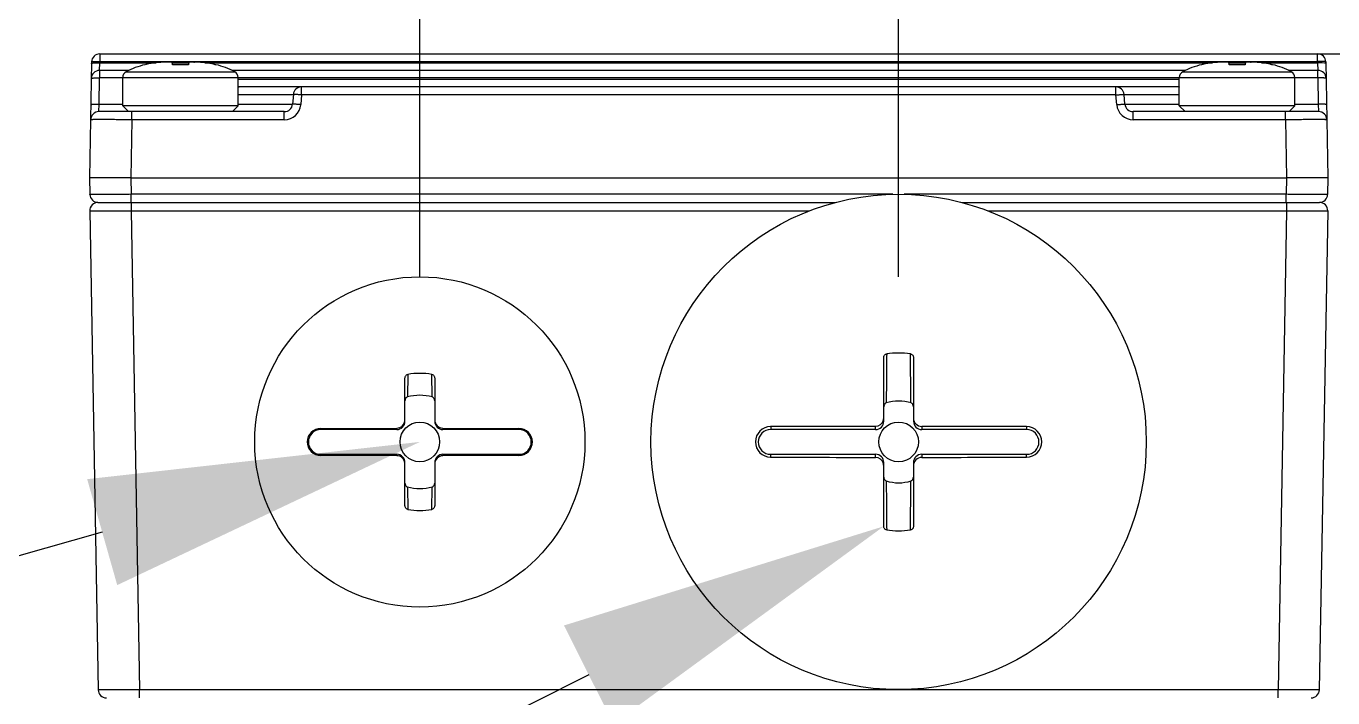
# Model space of a CAD drawing. Header units: millimetres. Extents: x -6 to 705, y -10 to 538.
# Drawn here: x 605.43 to 621.26, y 438.38 to 446.52 of the extents above; entities that cross this region are included whole.
import ezdxf

# ---------------------------------------------------------------- set-up
doc = ezdxf.new("R2010")
doc.units = ezdxf.units.MM
doc.layers.add('3_ALL_AXES', color=7, linetype='Continuous')
doc.layers.add('\\M+5B1EA\\M+5D7A2\\M+5B2E3', color=7, linetype='Continuous', lineweight=25)
doc.layers.add('\\M+5D7DC\\M+5C4DA\\M+5BFF2\\M+5CFDF', color=7, linetype='Continuous', lineweight=50)

msp = doc.modelspace()

# ---------------------------------------------------------------- linework, layer by layer
at = {"color": 0, "linetype": 'Continuous', "lineweight": -3}
for p, q in [((606.221, 446.086), (606.197, 444.684)), ((606.321, 446.184), (621.072, 446.184)), ((606.321, 446.184), (606.321, 446.093)), ((606.321, 446.093), (621.072, 446.093)), ((606.321, 446.076), (606.321, 446.093)), ((607.196, 446.084), (607.15, 446.084)), ((607.2, 446.051), (607.196, 446.084)), ((607.397, 446.084), (607.393, 446.051)), ((607.443, 446.084), (607.397, 446.084)), ((607.461, 446.084), (607.464, 446.084)), ((607.464, 446.084), (607.466, 446.084)), ((619.996, 446.084), (619.95, 446.084)), ((620, 446.051), (619.996, 446.084)), ((620.197, 446.084), (620.193, 446.051)), ((620.243, 446.084), (620.197, 446.084)), ((620.261, 446.084), (620.264, 446.084)), ((620.264, 446.084), (620.266, 446.084)), ((621.072, 446.093), (621.072, 446.184)), ((621.072, 446.093), (621.072, 446.076)), ((621.172, 446.086), (621.197, 444.684)), ((606.265, 446.075), (606.321, 446.076)), ((606.317, 445.984), (606.321, 446.076)), ((606.674, 445.984), (606.317, 445.984)), ((606.317, 445.984), (606.317, 445.893)), ((606.321, 446.076), (607.001, 446.076)), ((606.64, 445.968), (607.953, 445.968)), ((606.867, 446.051), (606.866, 446.053)), ((607.196, 446.076), (607.397, 446.076)), ((607.592, 446.076), (619.801, 446.076)), ((607.727, 446.053), (607.726, 446.051)), ((619.474, 445.984), (607.919, 445.984)), ((619.44, 445.968), (620.753, 445.968)), ((619.667, 446.051), (619.666, 446.053)), ((619.996, 446.076), (620.197, 446.076)), ((620.392, 446.076), (621.072, 446.076)), ((620.527, 446.053), (620.526, 446.051)), ((621.076, 445.984), (620.719, 445.984)), ((621.072, 446.076), (621.076, 445.984)), ((621.128, 446.075), (621.072, 446.076)), ((621.076, 445.893), (621.076, 445.984)), ((621.155, 446.073), (621.128, 446.075)), ((606.312, 445.576), (606.317, 445.893)), ((606.597, 445.893), (606.317, 445.893)), ((606.597, 445.897), (607.997, 445.897)), ((606.597, 445.554), (606.597, 445.897)), ((607.997, 445.554), (607.997, 445.897)), ((619.397, 445.893), (607.997, 445.893)), ((607.997, 445.876), (619.397, 445.876)), ((619.386, 445.784), (608.007, 445.784)), ((608.764, 445.686), (608.764, 445.784)), ((618.629, 445.686), (618.629, 445.784)), ((619.397, 445.897), (620.797, 445.897)), ((619.397, 445.554), (619.397, 445.897)), ((620.797, 445.554), (620.797, 445.897)), ((621.076, 445.893), (620.797, 445.893)), ((621.076, 445.893), (621.081, 445.576)), ((607.997, 445.693), (608.665, 445.693)), ((608.665, 445.693), (608.654, 445.576)), ((608.764, 445.686), (608.754, 445.569)), ((618.629, 445.686), (608.764, 445.686)), ((618.639, 445.569), (618.629, 445.686)), ((618.728, 445.693), (619.397, 445.693)), ((618.739, 445.576), (618.728, 445.693)), ((606.309, 445.484), (606.312, 445.576)), ((608.555, 445.484), (606.309, 445.484)), ((606.312, 445.576), (606.597, 445.576)), ((607.997, 445.554), (606.597, 445.554)), ((606.709, 445.386), (606.709, 445.484)), ((607.997, 445.576), (608.654, 445.576)), ((608.555, 445.386), (608.555, 445.484)), ((618.739, 445.576), (619.396, 445.576)), ((621.084, 445.484), (618.838, 445.484)), ((618.838, 445.386), (618.838, 445.484)), ((620.797, 445.554), (619.397, 445.554)), ((620.684, 445.386), (620.684, 445.484)), ((620.797, 445.576), (621.081, 445.576)), ((621.081, 445.576), (621.084, 445.484)), ((606.709, 445.386), (606.696, 444.684)), ((608.555, 445.386), (606.709, 445.386)), ((620.684, 445.386), (618.838, 445.386)), ((620.684, 445.386), (620.697, 444.684)), ((606.197, 444.684), (606.2, 444.483)), ((606.659, 444.684), (606.197, 444.684)), ((606.696, 444.684), (606.659, 444.684)), ((606.696, 444.684), (620.697, 444.684)), ((606.696, 444.684), (606.7, 444.483)), ((620.697, 444.684), (620.693, 444.483)), ((620.734, 444.684), (620.697, 444.684)), ((621.197, 444.684), (620.734, 444.684)), ((621.197, 444.684), (621.193, 444.483)), ((606.298, 444.384), (615.23, 444.384)), ((606.698, 444.384), (606.698, 444.283)), ((615.928, 444.483), (606.7, 444.483)), ((606.7, 444.384), (606.7, 444.483)), ((620.693, 444.483), (616.065, 444.483)), ((616.763, 444.384), (621.095, 444.384)), ((620.693, 444.384), (620.693, 444.483)), ((620.695, 444.384), (620.695, 444.283)), ((606.198, 444.283), (606.3, 438.483)), ((606.698, 444.283), (614.917, 444.283)), ((606.698, 444.283), (606.799, 438.483)), ((617.076, 444.283), (620.695, 444.283)), ((620.695, 444.283), (620.594, 438.483)), ((621.195, 444.283), (621.093, 438.483)), ((615.817, 441.734), (615.817, 442.506)), ((616.177, 442.506), (616.177, 441.734)), ((610.051, 442.301), (610.047, 442.029)), ((610.346, 442.029), (610.342, 442.301)), ((610.017, 441.751), (610.017, 442.257)), ((610.377, 442.257), (610.377, 441.751)), ((608.997, 441.648), (609.917, 441.651)), ((609.917, 441.634), (609.917, 441.651)), ((610.477, 441.651), (610.477, 441.634)), ((610.477, 441.651), (611.397, 441.648)), ((614.447, 441.669), (614.447, 441.634)), ((615.717, 441.634), (615.717, 441.672)), ((616.277, 441.672), (616.277, 441.634)), ((617.547, 441.669), (617.547, 441.634)), ((608.997, 441.648), (608.997, 441.634)), ((609.917, 441.634), (608.997, 441.634)), ((611.397, 441.634), (610.477, 441.634)), ((611.397, 441.648), (611.397, 441.634)), ((615.717, 441.634), (614.447, 441.634)), ((617.547, 441.634), (616.277, 441.634)), ((608.997, 441.334), (609.917, 441.334)), ((608.997, 441.32), (608.997, 441.334)), ((609.917, 441.318), (609.917, 441.334)), ((610.477, 441.334), (611.397, 441.334)), ((610.477, 441.334), (610.477, 441.318)), ((611.397, 441.32), (611.397, 441.334)), ((614.447, 441.334), (615.717, 441.334)), ((614.447, 441.299), (614.447, 441.334)), ((615.717, 441.296), (615.717, 441.334)), ((616.277, 441.334), (617.547, 441.334)), ((616.277, 441.334), (616.277, 441.296)), ((617.547, 441.299), (617.547, 441.334)), ((609.917, 441.318), (608.997, 441.32)), ((610.017, 440.712), (610.017, 441.217)), ((610.377, 441.217), (610.377, 440.712)), ((611.397, 441.32), (610.477, 441.318)), ((615.817, 440.462), (615.817, 441.234)), ((616.177, 441.234), (616.177, 440.462)), ((610.047, 440.939), (610.051, 440.667)), ((610.342, 440.667), (610.346, 440.939)), ((606.567, 438.482), (606.3, 438.483)), ((606.598, 438.482), (606.567, 438.482)), ((606.61, 438.482), (606.598, 438.482)), ((606.799, 438.483), (606.61, 438.482)), ((620.594, 438.483), (606.799, 438.483)), ((606.799, 438.384), (606.799, 438.483)), ((620.594, 438.384), (620.594, 438.483)), ((620.79, 438.482), (620.594, 438.483)), ((620.795, 438.482), (620.79, 438.482)), ((620.833, 438.482), (620.795, 438.482)), ((621.093, 438.483), (620.833, 438.482))]:
    msp.add_line(p, q, dxfattribs=at)
for centre, radius in [((615.997, 441.484), 3), ((610.197, 441.484), 2), ((610.197, 441.484), 0.24), ((615.997, 441.484), 0.24)]:
    msp.add_circle(centre, radius, dxfattribs=at)
for centre, radius, start, end in [((606.321, 446.084), 0.1, 90, 179), ((607.149, 444.729), 1.356, 90.7756, 91.2893), ((607.149, 444.682), 1.403, 90.6168, 90.7776), ((607.15, 444.619), 1.466, 89.9957, 90.6123), ((607.15, 444.62), 1.465, 89.9964, 90.6134), ((607.443, 444.628), 1.456, 89.2868, 90.0057), ((607.443, 444.629), 1.455, 89.2852, 90.0047), ((607.444, 444.704), 1.381, 89.0871, 89.2814), ((607.444, 444.721), 1.363, 88.9222, 89.0873), ((607.444, 444.728), 1.356, 88.921, 89.087), ((607.445, 444.763), 1.322, 88.4182, 88.9239), ((607.445, 444.764), 1.32, 88.4158, 88.9221), ((619.949, 444.729), 1.356, 90.7756, 91.2893), ((619.949, 444.682), 1.403, 90.6168, 90.7776), ((619.95, 444.619), 1.466, 89.9957, 90.6123), ((619.95, 444.62), 1.465, 89.9964, 90.6134), ((620.243, 444.628), 1.456, 89.2868, 90.0057), ((620.243, 444.629), 1.455, 89.2852, 90.0047), ((620.244, 444.704), 1.381, 89.0871, 89.2814), ((620.244, 444.721), 1.363, 88.9222, 89.0873), ((620.244, 444.728), 1.356, 88.921, 89.087), ((620.245, 444.763), 1.322, 88.4182, 88.9239), ((620.245, 444.764), 1.32, 88.4158, 88.9221), ((621.072, 446.084), 0.1, 1, 90), ((606.317, 445.884), 0.1, 90, 179), ((606.677, 445.897), 0.08, 117.2935, 180), ((607.119, 445.039), 1.045, 104.034, 117.2935), ((607.13, 445.008), 1.076, 103.2343, 104.1217), ((607.297, 444.079), 1.974, 87.211, 92.789), ((607.463, 445.007), 1.076, 75.8783, 76.8521), ((607.474, 445.039), 1.045, 62.7065, 75.9664), ((607.917, 445.897), 0.08, 0, 62.7065), ((619.477, 445.897), 0.08, 117.2935, 180), ((619.919, 445.039), 1.045, 104.034, 117.2935), ((619.93, 445.008), 1.076, 103.2343, 104.1217), ((620.097, 444.079), 1.974, 87.211, 92.789), ((620.263, 445.007), 1.076, 75.8783, 76.8521), ((620.274, 445.039), 1.045, 62.7065, 75.9664), ((620.717, 445.897), 0.08, 0, 62.7065), ((621.076, 445.884), 0.1, 1, 90), ((608.007, 447.136), 1.351, 269.5633, 269.9969), ((608.764, 445.684), 0.1, 90, 175), ((618.629, 445.684), 0.1, 5, 90), ((619.386, 447.134), 1.35, 270.0029, 270.437), ((606.309, 445.384), 0.1, 90, 179), ((608.555, 445.584), 0.1, 270, 355), ((608.555, 445.586), 0.2, 270.006, 354.995), ((618.838, 445.586), 0.2, 185.005, 269.994), ((618.838, 445.584), 0.1, 185, 270), ((621.084, 445.384), 0.1, 1, 90), ((606.298, 444.284), 0.1, 90, 181), ((606.3, 444.484), 0.1, 181, 269.9998), ((621.093, 444.484), 0.1, 270, 359), ((621.095, 444.284), 0.1, 359, 90), ((615.997, 441.484), 1.076, 82.2681, 97.7322), ((610.197, 441.484), 0.83, 79.8739, 100.1248), ((610.197, 441.484), 0.565, 74.7033, 105.2967), ((615.997, 441.484), 0.495, 72.2828, 107.7182), ((609.916, 441.751), 0.1, 270.1079, 354.0707), ((609.917, 441.751), 0.0998, 354.1185, 359.9926), ((610.477, 441.751), 0.1, 180.0635, 269.9016), ((614.447, 441.484), 0.185, 90.2018, 269.7982), ((616.419, -111.085), 552.758, 90.07279, 90.20443), ((615.716, 441.773), 0.1, 270.0726, 346.5952), ((615.716, 441.772), 0.1, 346.64, 359.9722), ((616.277, 441.772), 0.1, 180.033, 269.9366), ((615.605, -98.324), 539.997, 89.79402, 89.92877), ((617.546, 441.484), 0.185, 270.2018, 89.7982), ((608.997, 441.484), 0.164, 90.2129, 269.7871), ((608.997, 441.484), 0.15, 90, 270), ((611.396, 441.484), 0.164, 270.2129, 89.7871), ((611.397, 441.484), 0.15, 270, 90), ((614.447, 441.484), 0.15, 90, 270), ((617.547, 441.484), 0.15, 270, 90), ((609.916, 441.217), 0.1, 5.9124, 89.8943), ((609.917, 441.217), 0.0998, 0.0074, 5.8668), ((610.477, 441.217), 0.1, 90.0984, 179.9365), ((616.388, 981.293), 539.997, 269.79402, 269.92877), ((615.716, 441.196), 0.1, 13.4014, 89.9274), ((615.716, 441.196), 0.1, 0.0278, 13.3567), ((616.277, 441.196), 0.1, 90.0634, 179.967), ((615.574, 994.054), 552.758, 270.07279, 270.20443), ((610.197, 441.484), 0.565, 254.7033, 285.2967), ((615.997, 441.484), 0.495, 252.2818, 287.7174), ((610.197, 441.484), 0.83, 259.8739, 280.1248), ((615.997, 441.484), 1.076, 262.2679, 277.7319), ((606.4, 438.484), 0.1, 181, 270), ((620.994, 438.484), 0.1, 270.0002, 359)]:
    msp.add_arc(centre, radius, start, end, dxfattribs=at)
for centre, start_param, end_param in [((609.917, 441.734), 0, 1.570796), ((610.477, 441.734), -1.570796, 0), ((615.717, 441.734), 0, 1.570796), ((616.277, 441.734), -1.570796, 0), ((609.917, 441.234), -4.712389, -3.141593), ((610.477, 441.234), -3.141593, -1.570796), ((615.717, 441.234), -4.712389, -3.141593), ((616.277, 441.234), -3.141593, -1.570796)]:
    msp.add_ellipse(centre, major_axis=(0, -0.1), ratio=0.999391, start_param=start_param, end_param=end_param, dxfattribs=at)
for points, knots in [([(606.221, 446.086), (606.221, 446.087), (606.223, 446.088), (606.226, 446.089), (606.231, 446.09), (606.235, 446.09), (606.238, 446.091)], [0, 0, 0, 0, 0.093925, 0.286934, 0.589932, 1, 1, 1, 1]), ([(606.238, 446.091), (606.25, 446.092), (606.277, 446.093), (606.305, 446.093), (606.321, 446.093)], [0, 0, 0, 0, 0.43281, 1, 1, 1, 1]), ([(607.118, 446.084), (607.079, 446.083), (607, 446.078), (606.922, 446.064), (606.883, 446.055)], [0, 0, 0, 0, 0.500065, 1, 1, 1, 1]), ([(607.708, 446.055), (607.671, 446.064), (607.596, 446.077), (607.52, 446.083), (607.482, 446.084)], [0, 0, 0, 0, 0.499938, 1, 1, 1, 1]), ([(619.918, 446.084), (619.879, 446.083), (619.8, 446.078), (619.722, 446.064), (619.683, 446.055)], [0, 0, 0, 0, 0.500065, 1, 1, 1, 1]), ([(620.508, 446.055), (620.471, 446.064), (620.396, 446.077), (620.32, 446.083), (620.282, 446.084)], [0, 0, 0, 0, 0.499938, 1, 1, 1, 1]), ([(621.155, 446.091), (621.143, 446.092), (621.115, 446.093), (621.088, 446.093), (621.072, 446.093)], [0, 0, 0, 0, 0.433499, 1, 1, 1, 1]), ([(621.172, 446.086), (621.172, 446.087), (621.17, 446.088), (621.167, 446.089), (621.162, 446.09), (621.158, 446.09), (621.155, 446.091)], [0, 0, 0, 0, 0.093639, 0.286705, 0.589837, 1, 1, 1, 1]), ([(606.221, 446.069), (606.221, 446.069), (606.222, 446.07), (606.226, 446.071), (606.234, 446.073), (606.248, 446.074), (606.259, 446.075), (606.265, 446.075)], [0, 0, 0, 0, 0.028622, 0.082995, 0.281067, 0.59252, 1, 1, 1, 1]), ([(621.172, 446.069), (621.172, 446.069), (621.171, 446.07), (621.167, 446.071), (621.162, 446.072), (621.158, 446.073), (621.155, 446.073)], [0, 0, 0, 0, 0.093639, 0.286704, 0.589836, 1, 1, 1, 1]), ([(606.217, 445.886), (606.217, 445.887), (606.221, 445.888), (606.226, 445.89), (606.236, 445.891), (606.248, 445.892), (606.263, 445.893), (606.286, 445.893), (606.305, 445.893), (606.317, 445.893)], [0, 0, 0, 0, 0.02539, 0.083873, 0.17651, 0.300066, 0.450205, 0.621416, 1, 1, 1, 1]), ([(608.007, 445.784), (608.004, 445.784), (608.001, 445.784), (607.997, 445.782), (607.996, 445.782)], [0, 0, 0, 0, 0.741031, 1, 1, 1, 1]), ([(619.386, 445.784), (619.389, 445.784), (619.392, 445.784), (619.396, 445.782), (619.397, 445.782)], [0, 0, 0, 0, 0.741031, 1, 1, 1, 1]), ([(621.176, 445.886), (621.176, 445.887), (621.172, 445.888), (621.167, 445.89), (621.157, 445.891), (621.145, 445.892), (621.13, 445.893), (621.107, 445.893), (621.088, 445.893), (621.076, 445.893)], [0, 0, 0, 0, 0.02539, 0.083873, 0.17651, 0.300066, 0.450205, 0.621416, 1, 1, 1, 1]), ([(608.764, 445.686), (608.758, 445.687), (608.745, 445.688), (608.727, 445.689), (608.71, 445.691), (608.695, 445.692), (608.684, 445.692), (608.677, 445.693), (608.673, 445.693), (608.669, 445.693), (608.667, 445.693), (608.666, 445.693), (608.665, 445.693), (608.665, 445.693)], [0, 0, 0, 0, 0.194654, 0.382576, 0.555437, 0.706809, 0.831014, 0.88148, 0.92347, 0.956507, 0.98036, 0.994868, 1, 1, 1, 1]), ([(618.629, 445.686), (618.635, 445.687), (618.648, 445.688), (618.666, 445.689), (618.683, 445.691), (618.698, 445.692), (618.709, 445.692), (618.716, 445.693), (618.72, 445.693), (618.724, 445.693), (618.726, 445.693), (618.727, 445.693), (618.728, 445.693), (618.728, 445.693)], [0, 0, 0, 0, 0.194637, 0.382524, 0.555383, 0.706778, 0.830999, 0.88147, 0.923463, 0.956502, 0.980357, 0.994867, 1, 1, 1, 1]), ([(606.212, 445.569), (606.212, 445.57), (606.215, 445.571), (606.22, 445.572), (606.23, 445.573), (606.242, 445.574), (606.257, 445.575), (606.281, 445.576), (606.299, 445.576), (606.312, 445.576)], [0, 0, 0, 0, 0.02539, 0.083873, 0.17651, 0.300066, 0.450205, 0.621416, 1, 1, 1, 1]), ([(608.754, 445.569), (608.748, 445.569), (608.735, 445.57), (608.717, 445.572), (608.7, 445.573), (608.685, 445.574), (608.674, 445.575), (608.667, 445.575), (608.662, 445.576), (608.659, 445.576), (608.657, 445.576), (608.655, 445.576), (608.655, 445.576), (608.654, 445.576)], [0, 0, 0, 0, 0.194654, 0.382576, 0.555437, 0.706809, 0.831014, 0.88148, 0.92347, 0.956507, 0.98036, 0.994868, 1, 1, 1, 1]), ([(618.639, 445.569), (618.645, 445.569), (618.658, 445.57), (618.676, 445.572), (618.693, 445.573), (618.708, 445.574), (618.719, 445.575), (618.726, 445.575), (618.731, 445.576), (618.734, 445.576), (618.736, 445.576), (618.738, 445.576), (618.739, 445.576), (618.739, 445.576)], [0, 0, 0, 0, 0.194654, 0.382576, 0.555437, 0.706809, 0.831014, 0.88148, 0.92347, 0.956507, 0.98036, 0.994868, 1, 1, 1, 1]), ([(621.181, 445.569), (621.181, 445.57), (621.178, 445.571), (621.173, 445.572), (621.163, 445.573), (621.151, 445.574), (621.136, 445.575), (621.112, 445.576), (621.094, 445.576), (621.081, 445.576)], [0, 0, 0, 0, 0.02539, 0.083873, 0.17651, 0.300066, 0.450205, 0.621417, 1, 1, 1, 1]), ([(606.709, 445.386), (606.676, 445.386), (606.612, 445.386), (606.52, 445.387), (606.447, 445.387), (606.393, 445.387), (606.356, 445.387), (606.323, 445.387), (606.294, 445.387), (606.269, 445.387), (606.251, 445.387), (606.238, 445.387), (606.231, 445.387), (606.224, 445.386), (606.219, 445.386), (606.215, 445.386), (606.212, 445.386), (606.21, 445.386), (606.209, 445.386), (606.209, 445.386), (606.209, 445.386), (606.209, 445.386)], [0, 0, 0, 0, 0.194982, 0.382554, 0.55549, 0.63434, 0.707086, 0.773008, 0.831486, 0.88194, 0.923896, 0.941558, 0.956945, 0.970028, 0.980777, 0.989164, 0.995167, 0.997272, 0.998778, 0.999686, 1, 1, 1, 1]), ([(621.184, 445.386), (621.184, 445.386), (621.184, 445.386), (621.184, 445.386), (621.183, 445.386), (621.181, 445.386), (621.178, 445.386), (621.174, 445.386), (621.169, 445.386), (621.162, 445.387), (621.155, 445.387), (621.142, 445.387), (621.124, 445.387), (621.099, 445.387), (621.07, 445.387), (621.037, 445.387), (621, 445.387), (620.946, 445.387), (620.873, 445.387), (620.781, 445.386), (620.717, 445.386), (620.684, 445.386)], [0, 0, 0, 0, 0.000314, 0.001222, 0.002728, 0.004833, 0.010837, 0.019224, 0.029973, 0.043056, 0.058444, 0.076106, 0.118064, 0.168518, 0.226998, 0.29292, 0.365666, 0.444517, 0.617452, 0.805022, 1, 1, 1, 1]), ([(606.7, 444.483), (606.667, 444.482), (606.604, 444.482), (606.511, 444.482), (606.438, 444.482), (606.384, 444.482), (606.348, 444.482), (606.315, 444.482), (606.286, 444.482), (606.26, 444.482), (606.242, 444.482), (606.23, 444.482), (606.222, 444.482), (606.215, 444.482), (606.21, 444.482), (606.206, 444.482), (606.203, 444.482), (606.202, 444.482), (606.201, 444.482), (606.2, 444.483), (606.2, 444.483), (606.2, 444.483)], [0, 0, 0, 0, 0.194996, 0.382566, 0.555487, 0.634335, 0.707069, 0.772995, 0.831464, 0.881924, 0.923878, 0.941542, 0.956935, 0.97002, 0.98077, 0.989159, 0.995166, 0.997272, 0.998778, 0.999686, 1, 1, 1, 1]), ([(621.193, 444.483), (621.193, 444.483), (621.193, 444.483), (621.192, 444.482), (621.192, 444.482), (621.19, 444.482), (621.187, 444.482), (621.183, 444.482), (621.178, 444.482), (621.171, 444.482), (621.163, 444.482), (621.151, 444.482), (621.133, 444.482), (621.107, 444.482), (621.078, 444.482), (621.045, 444.482), (621.009, 444.482), (620.955, 444.482), (620.882, 444.482), (620.789, 444.482), (620.726, 444.482), (620.693, 444.483)], [0, 0, 0, 0, 0.000314, 0.001221, 0.002728, 0.004833, 0.010839, 0.019227, 0.029975, 0.043059, 0.058451, 0.076112, 0.118063, 0.16852, 0.226985, 0.292909, 0.36564, 0.444488, 0.617411, 0.804989, 1, 1, 1, 1]), ([(606.198, 444.283), (606.198, 444.283), (606.199, 444.283), (606.199, 444.282), (606.2, 444.282), (606.201, 444.282), (606.204, 444.282), (606.208, 444.282), (606.214, 444.282), (606.22, 444.282), (606.228, 444.282), (606.24, 444.282), (606.259, 444.282), (606.284, 444.282), (606.313, 444.282), (606.346, 444.282), (606.382, 444.282), (606.436, 444.282), (606.509, 444.282), (606.602, 444.282), (606.666, 444.282), (606.698, 444.283)], [0, 0, 0, 0, 0.000314, 0.001222, 0.002728, 0.004834, 0.010841, 0.01923, 0.02998, 0.043065, 0.058458, 0.076122, 0.118076, 0.168536, 0.227005, 0.292931, 0.365664, 0.444512, 0.617433, 0.805004, 1, 1, 1, 1]), ([(620.695, 444.283), (620.727, 444.282), (620.791, 444.282), (620.884, 444.282), (620.957, 444.282), (621.011, 444.282), (621.047, 444.282), (621.08, 444.282), (621.109, 444.282), (621.134, 444.282), (621.153, 444.282), (621.165, 444.282), (621.173, 444.282), (621.179, 444.282), (621.185, 444.282), (621.189, 444.282), (621.192, 444.282), (621.193, 444.282), (621.194, 444.282), (621.194, 444.283), (621.195, 444.283), (621.195, 444.283)], [0, 0, 0, 0, 0.195011, 0.382589, 0.555512, 0.63436, 0.707091, 0.773014, 0.83148, 0.881937, 0.923888, 0.941549, 0.956941, 0.970025, 0.980773, 0.989161, 0.995167, 0.997272, 0.998779, 0.999686, 1, 1, 1, 1]), ([(615.817, 442.506), (615.817, 442.511), (615.818, 442.522), (615.825, 442.535), (615.837, 442.546), (615.847, 442.549), (615.852, 442.55)], [0, 0, 0, 0, 0.249934, 0.499918, 0.749956, 1, 1, 1, 1]), ([(615.852, 442.55), (615.851, 442.452), (615.851, 442.329), (615.849, 442.181), (615.848, 442.106), (615.847, 442.031), (615.846, 441.981), (615.846, 441.956)], [0, 0, 0, 0, 0.496332, 0.621158, 0.746514, 0.872624, 1, 1, 1, 1]), ([(616.141, 442.55), (616.146, 442.549), (616.156, 442.546), (616.168, 442.535), (616.175, 442.522), (616.177, 442.511), (616.177, 442.506)], [0, 0, 0, 0, 0.250044, 0.500082, 0.750066, 1, 1, 1, 1]), ([(616.147, 441.956), (616.147, 441.969), (616.146, 441.994), (616.146, 442.031), (616.145, 442.069), (616.144, 442.144), (616.142, 442.304), (616.142, 442.452), (616.141, 442.55)], [0, 0, 0, 0, 0.063869, 0.127353, 0.190521, 0.253469, 0.503654, 1, 1, 1, 1]), ([(610.017, 442.257), (610.017, 442.262), (610.018, 442.272), (610.025, 442.286), (610.036, 442.297), (610.046, 442.301), (610.05, 442.301)], [0, 0, 0, 0, 0.249831, 0.499797, 0.749885, 1, 1, 1, 1]), ([(610.343, 442.301), (610.347, 442.301), (610.357, 442.297), (610.368, 442.286), (610.375, 442.272), (610.377, 442.262), (610.377, 442.257)], [0, 0, 0, 0, 0.250114, 0.500203, 0.750169, 1, 1, 1, 1]), ([(610.047, 442.029), (610.043, 442.028), (610.034, 442.023), (610.024, 442.012), (610.018, 441.998), (610.017, 441.988), (610.017, 441.983)], [0, 0, 0, 0, 0.24959, 0.499529, 0.749701, 1, 1, 1, 1]), ([(610.377, 441.983), (610.377, 441.988), (610.375, 441.998), (610.369, 442.012), (610.359, 442.023), (610.35, 442.028), (610.346, 442.029)], [0, 0, 0, 0, 0.250299, 0.500471, 0.75041, 1, 1, 1, 1]), ([(615.846, 441.956), (615.841, 441.954), (615.833, 441.95), (615.82, 441.935), (615.817, 441.921), (615.817, 441.911)], [0, 0, 0, 0, 0.25093, 0.502064, 1, 1, 1, 1]), ([(616.177, 441.911), (616.177, 441.921), (616.173, 441.935), (616.16, 441.95), (616.152, 441.954), (616.147, 441.956)], [0, 0, 0, 0, 0.497935, 0.749068, 1, 1, 1, 1]), ([(615.817, 441.057), (615.817, 441.048), (615.82, 441.033), (615.833, 441.019), (615.841, 441.014), (615.846, 441.013)], [0, 0, 0, 0, 0.497936, 0.74907, 1, 1, 1, 1]), ([(616.147, 441.013), (616.152, 441.014), (616.16, 441.019), (616.173, 441.033), (616.177, 441.048), (616.177, 441.057)], [0, 0, 0, 0, 0.250931, 0.502065, 1, 1, 1, 1]), ([(610.017, 440.985), (610.017, 440.98), (610.018, 440.97), (610.024, 440.957), (610.034, 440.945), (610.043, 440.941), (610.047, 440.939)], [0, 0, 0, 0, 0.250299, 0.500471, 0.75041, 1, 1, 1, 1]), ([(610.346, 440.939), (610.35, 440.941), (610.359, 440.945), (610.369, 440.957), (610.375, 440.97), (610.377, 440.98), (610.377, 440.985)], [0, 0, 0, 0, 0.24959, 0.499529, 0.749701, 1, 1, 1, 1]), ([(615.846, 441.013), (615.846, 440.988), (615.847, 440.937), (615.848, 440.862), (615.849, 440.788), (615.851, 440.64), (615.851, 440.517), (615.852, 440.419)], [0, 0, 0, 0, 0.127382, 0.253491, 0.378846, 0.503671, 1, 1, 1, 1]), ([(616.141, 440.419), (616.142, 440.517), (616.142, 440.665), (616.144, 440.825), (616.145, 440.9), (616.146, 440.937), (616.146, 440.975), (616.147, 441), (616.147, 441.013)], [0, 0, 0, 0, 0.496343, 0.746528, 0.809475, 0.872642, 0.936132, 1, 1, 1, 1]), ([(610.05, 440.667), (610.046, 440.668), (610.036, 440.672), (610.025, 440.683), (610.018, 440.696), (610.017, 440.707), (610.017, 440.712)], [0, 0, 0, 0, 0.250114, 0.500203, 0.750169, 1, 1, 1, 1]), ([(610.377, 440.712), (610.377, 440.707), (610.375, 440.696), (610.368, 440.683), (610.357, 440.672), (610.347, 440.668), (610.343, 440.667)], [0, 0, 0, 0, 0.249831, 0.499797, 0.749885, 1, 1, 1, 1]), ([(615.852, 440.419), (615.847, 440.419), (615.837, 440.423), (615.825, 440.433), (615.818, 440.447), (615.817, 440.457), (615.817, 440.462)], [0, 0, 0, 0, 0.250044, 0.500082, 0.750066, 1, 1, 1, 1]), ([(616.177, 440.462), (616.177, 440.457), (616.175, 440.447), (616.168, 440.433), (616.156, 440.423), (616.146, 440.419), (616.141, 440.419)], [0, 0, 0, 0, 0.249934, 0.499918, 0.749956, 1, 1, 1, 1])]:
    msp.add_open_spline(points, degree=3, knots=knots, dxfattribs=at)
at = {"layer": '3_ALL_AXES', "color": 0, "linetype": 'Continuous', "lineweight": -3}
for p, q in [((606.667, 445.484), (606.597, 445.554)), ((607.927, 445.484), (607.997, 445.554)), ((619.467, 445.484), (619.397, 445.554)), ((620.727, 445.484), (620.797, 445.554))]:
    msp.add_line(p, q, dxfattribs=at)
at = {"layer": '\\M+5B1EA\\M+5D7A2\\M+5B2E3', "lineweight": -3}
for p, q in [((615.997, 443.484), (615.997, 466.964)), ((610.197, 443.484), (610.197, 456.903)), ((615.997, 443.484), (615.997, 456.903)), ((615.697, 446.184), (667.774, 446.184))]:
    msp.add_line(p, q, dxfattribs=at)
msp.add_lwpolyline([(606.349, 440.391), (580.999, 433.191), (562.573, 433.191)], dxfattribs=at)
msp.add_solid([(606.167, 441.033), (610.197, 441.484), (606.531, 439.75)], dxfattribs=at)
at = {"layer": '\\M+5D7DC\\M+5C4DA\\M+5BFF2\\M+5CFDF', "lineweight": -3}
msp.add_lwpolyline([(612.243, 438.665), (581.495, 423.203), (562.275, 423.203)], dxfattribs=at)
msp.add_solid([(611.943, 439.261), (615.817, 440.462), (612.542, 438.07)], dxfattribs=at)

doc.saveas('drawing.dxf')
